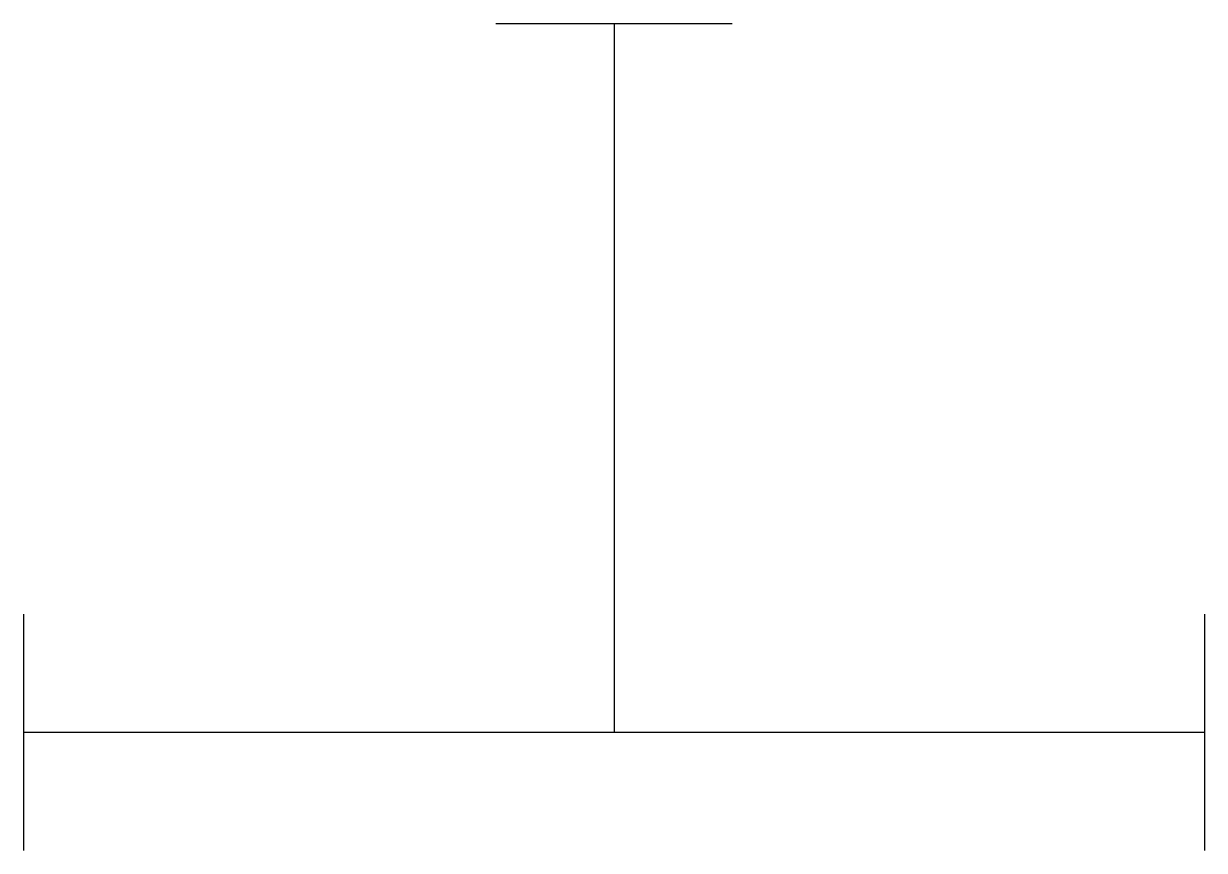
# Model space of a CAD drawing. Extents: x 1 to 1.5, y 0.95 to 1.3.
import ezdxf

# ---------------------------------------------------------------- set-up
doc = ezdxf.new("R2010")
doc.units = 0
doc.layers.get('0').update_dxf_attribs({"linetype": 'CONTINUOUS'})

msp = doc.modelspace()

# ---------------------------------------------------------------- linework, layer by layer
at = {"color": 0}
for p, q in [((1.2, 1.3), (1.3, 1.3)), ((1.25, 1.3), (1.25, 1)), ((1, 1.05), (1, 0.95)), ((1.5, 1.05), (1.5, 0.95)), ((1, 1), (1.5, 1))]:
    msp.add_line(p, q, dxfattribs=at)

doc.saveas('drawing.dxf')
